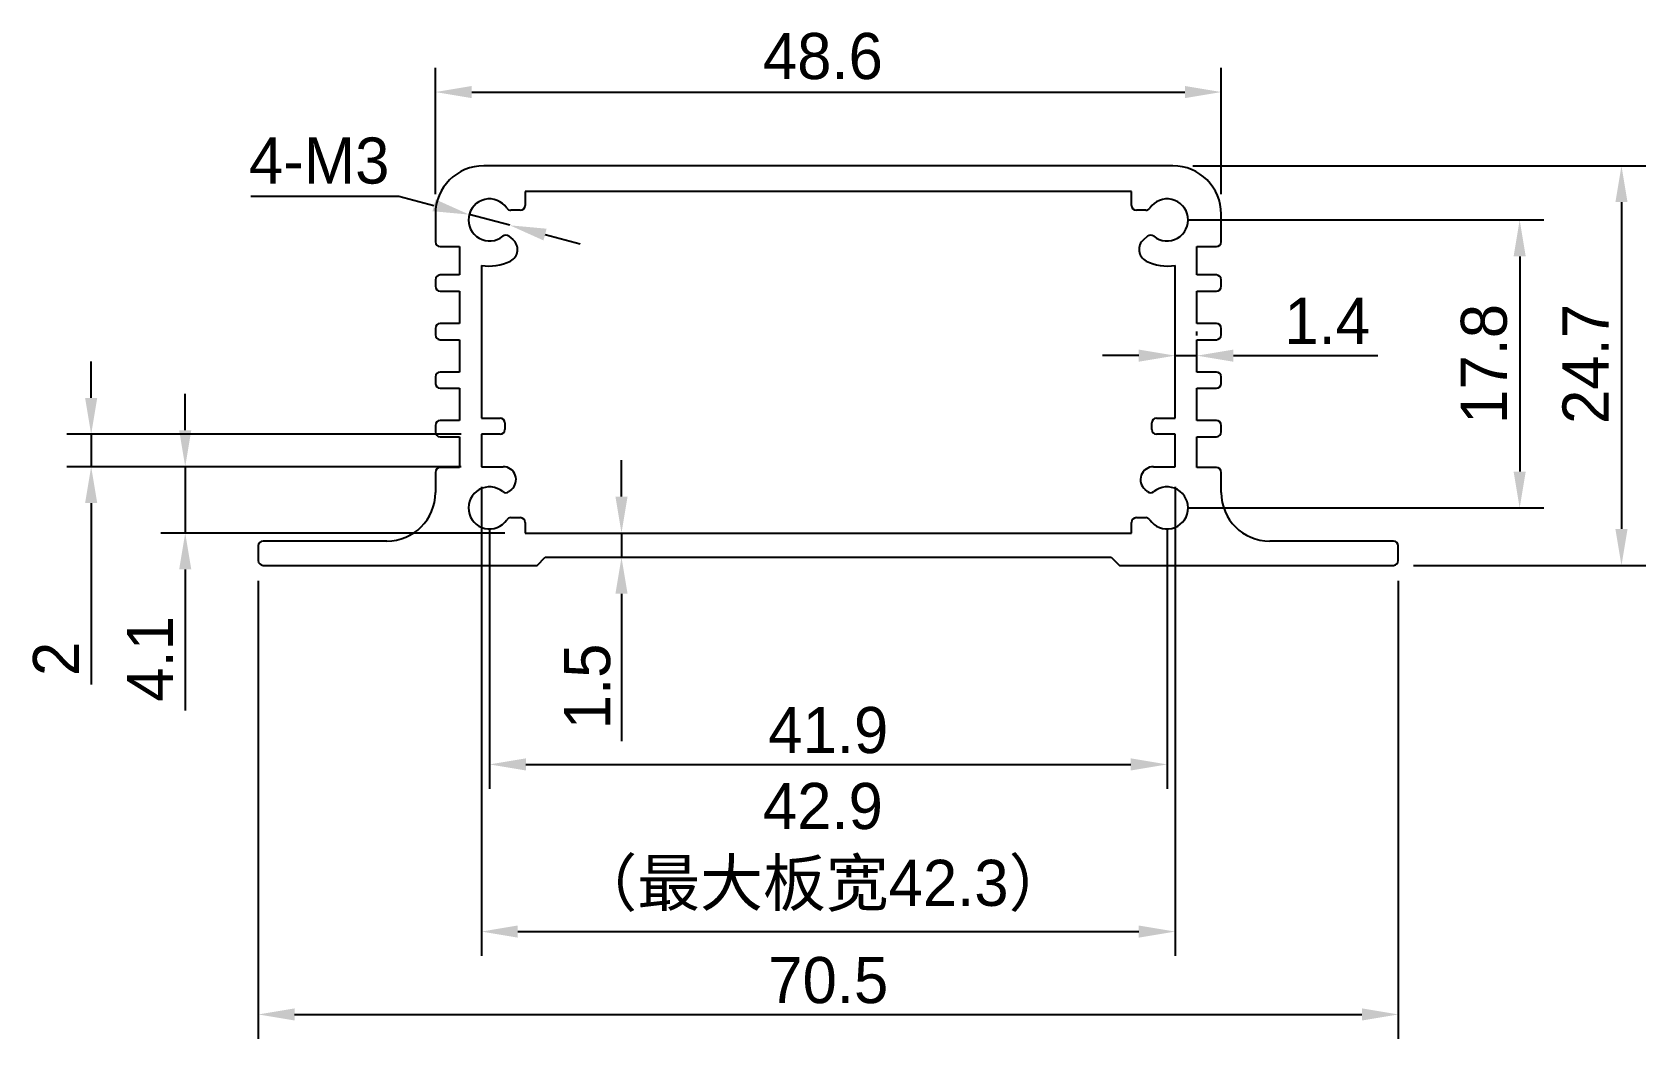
# Model space of a CAD drawing. Header units: millimetres. Extents: x 14461.4 to 14561.2, y -3943.5 to -3881.3.
import ezdxf

# ---------------------------------------------------------------- set-up
doc = ezdxf.new("R2010")
doc.units = ezdxf.units.MM
doc.header["$LTSCALE"] = 0.5
doc.header["$PDMODE"] = 35
for name, color, linetype, lineweight in [('3标注', 30, 'Continuous', 9), ('标注线', 7, 'Continuous', 13), ('粗实线', 7, 'Continuous', 25)]:
    doc.layers.add(name, color=color, linetype=linetype, lineweight=lineweight)
doc.styles.get("Standard").update_dxf_attribs({"font": ''})
doc.styles.get('Standard').set_extended_font_data('思源黑体 Normal')
doc.dimstyles.new('1比1 文字2.85', dxfattribs={"dimtxt": 2.85, "dimasz": 2.25, "dimexe": 1.5, "dimexo": 1.25, "dimgap": 0.7, "dimtad": 1, "dimdec": 1, "dimdsep": 46, "dimtxsty": 'Standard', "dimcen": 1.8, "dimadec": 0, "dimazin": 0, "dimtfac": 1, "dimtdec": 1, "dimtmove": 0, "dimatfit": 3, "dimfxl": 1, "dimarcsym": 0})
doc.dimstyles.new('1比1 文字2.85直径', dxfattribs={"dimtxt": 2.85, "dimasz": 2.25, "dimexe": 1.5, "dimexo": 1.25, "dimgap": 0.7, "dimtad": 1, "dimtih": 1, "dimtoh": 1, "dimdec": 1, "dimdsep": 46, "dimtxsty": 'Standard', "dimcen": 1.8, "dimadec": 0, "dimazin": 0, "dimtfac": 1, "dimtdec": 1, "dimtmove": 0, "dimatfit": 3, "dimfxl": 1, "dimarcsym": 0})

# ---------------------------------------------------------------- blocks, each defined once
blk = doc.blocks.new('*D81')
at = {"layer": 'Defpoints', "color": 0, "ltscale": 0.1}
for p in [(14475.388, -3913.917), (14545.888, -3913.917), (14545.888, -3941.975)]:
    blk.add_point(p, dxfattribs=at)
at = {"layer": '标注线', "color": 0, "lineweight": -2, "ltscale": 0.1}
for p, q in [((14475.388, -3915.167), (14475.388, -3943.475)), ((14545.888, -3915.167), (14545.888, -3943.475)), ((14477.638, -3941.975), (14543.638, -3941.975))]:
    blk.add_line(p, q, dxfattribs=at)
at = {"layer": '标注线', "color": 0, "ltscale": 0.1}
for points in [[(14477.638, -3941.6), (14477.638, -3942.35), (14475.388, -3941.975)], [(14543.638, -3941.6), (14543.638, -3942.35), (14545.888, -3941.975)]]:
    blk.add_solid(points, dxfattribs=at)
at = {"layer": '标注线', "color": 0, "ltscale": 0.1, "insert": (14510.638, -3938.425), "char_height": 2.85, "attachment_point": 2}
blk.add_mtext('70.5', dxfattribs=at)
blk = doc.blocks.new('*D82')
at = {"layer": 'Defpoints', "color": 0, "ltscale": 0.1}
for p in [(14534.938, -3884.961), (14486.338, -3892.517), (14534.938, -3892.517)]:
    blk.add_point(p, dxfattribs=at)
at = {"layer": '标注线', "color": 0, "lineweight": -2, "ltscale": 0.1}
for p, q in [((14486.338, -3891.267), (14486.338, -3883.461)), ((14534.938, -3891.267), (14534.938, -3883.461)), ((14488.588, -3884.961), (14532.688, -3884.961))]:
    blk.add_line(p, q, dxfattribs=at)
at = {"layer": '标注线', "color": 0, "ltscale": 0.1}
for points in [[(14488.588, -3884.586), (14488.588, -3885.336), (14486.338, -3884.961)], [(14532.688, -3884.586), (14532.688, -3885.336), (14534.938, -3884.961)]]:
    blk.add_solid(points, dxfattribs=at)
at = {"layer": '标注线', "color": 0, "ltscale": 0.1, "insert": (14510.304, -3881.309), "char_height": 2.85, "attachment_point": 2}
blk.add_mtext('48.6', dxfattribs=at)
blk = doc.blocks.new('*D83')
at = {"layer": 'Defpoints', "color": 0, "ltscale": 0.1}
for p in [(14531.938, -3889.517), (14545.588, -3914.217), (14559.689, -3914.217)]:
    blk.add_point(p, dxfattribs=at)
at = {"layer": '标注线', "color": 0, "lineweight": -2, "ltscale": 0.1}
for p, q in [((14533.188, -3889.517), (14561.189, -3889.517)), ((14559.689, -3891.767), (14559.689, -3911.967)), ((14546.838, -3914.217), (14561.189, -3914.217))]:
    blk.add_line(p, q, dxfattribs=at)
at = {"layer": '标注线', "color": 0, "ltscale": 0.1}
for points in [[(14559.314, -3891.767), (14560.064, -3891.767), (14559.689, -3889.517)], [(14559.314, -3911.967), (14560.064, -3911.967), (14559.689, -3914.217)]]:
    blk.add_solid(points, dxfattribs=at)
at = {"layer": '标注线', "color": 0, "ltscale": 0.1, "insert": (14556.038, -3901.767), "char_height": 2.85, "attachment_point": 2, "rotation": 90}
blk.add_mtext('24.7', dxfattribs=at)
blk = doc.blocks.new('*D84')
at = {"layer": 'Defpoints', "color": 0, "ltscale": 0.1}
for p in [(14531.588, -3892.867), (14531.588, -3910.667), (14553.394, -3910.667)]:
    blk.add_point(p, dxfattribs=at)
at = {"layer": '标注线', "color": 0, "lineweight": -2, "ltscale": 0.1}
for p, q in [((14532.838, -3892.867), (14554.894, -3892.867)), ((14553.394, -3895.117), (14553.394, -3908.417)), ((14532.838, -3910.667), (14554.894, -3910.667))]:
    blk.add_line(p, q, dxfattribs=at)
at = {"layer": '标注线', "color": 0, "ltscale": 0.1}
for points in [[(14553.019, -3895.117), (14553.769, -3895.117), (14553.394, -3892.867)], [(14553.019, -3908.417), (14553.769, -3908.417), (14553.394, -3910.667)]]:
    blk.add_solid(points, dxfattribs=at)
at = {"layer": '标注线', "color": 0, "ltscale": 0.1, "insert": (14549.751, -3901.767), "char_height": 2.85, "attachment_point": 2, "rotation": 90}
blk.add_mtext('17.8', dxfattribs=at)
blk = doc.blocks.new('*D85')
at = {"layer": 'Defpoints', "color": 0, "ltscale": 0.1}
for p in [(14489.688, -3910.667), (14531.588, -3910.667), (14531.588, -3926.52)]:
    blk.add_point(p, dxfattribs=at)
at = {"layer": '标注线', "color": 0, "lineweight": -2, "ltscale": 0.1}
for p, q in [((14489.688, -3911.917), (14489.688, -3928.02)), ((14531.588, -3911.917), (14531.588, -3928.02)), ((14491.938, -3926.52), (14529.338, -3926.52))]:
    blk.add_line(p, q, dxfattribs=at)
at = {"layer": '标注线', "color": 0, "ltscale": 0.1}
for points in [[(14491.938, -3926.145), (14491.938, -3926.895), (14489.688, -3926.52)], [(14529.338, -3926.145), (14529.338, -3926.895), (14531.588, -3926.52)]]:
    blk.add_solid(points, dxfattribs=at)
at = {"layer": '标注线', "color": 0, "ltscale": 0.1, "insert": (14510.638, -3922.97), "char_height": 2.85, "attachment_point": 2}
blk.add_mtext('41.9', dxfattribs=at)
blk = doc.blocks.new('*D86')
at = {"layer": 'Defpoints', "color": 0, "ltscale": 0.1}
for p in [(14491.888, -3912.217), (14493.138, -3913.717), (14497.85, -3913.717)]:
    blk.add_point(p, dxfattribs=at)
at = {"layer": '标注线', "color": 0, "lineweight": -2, "ltscale": 0.1}
for p, q in [((14497.85, -3909.967), (14497.85, -3907.717)), ((14493.138, -3912.217), (14499.35, -3912.217)), ((14497.85, -3912.217), (14497.85, -3913.717)), ((14494.388, -3913.717), (14499.35, -3913.717)), ((14497.85, -3915.967), (14497.85, -3925.083))]:
    blk.add_line(p, q, dxfattribs=at)
at = {"layer": '标注线', "color": 0, "ltscale": 0.1}
for points in [[(14497.475, -3909.967), (14498.225, -3909.967), (14497.85, -3912.217)], [(14497.475, -3915.967), (14498.225, -3915.967), (14497.85, -3913.717)]]:
    blk.add_solid(points, dxfattribs=at)
at = {"layer": '标注线', "color": 0, "ltscale": 0.1, "insert": (14494.3, -3921.699), "char_height": 2.85, "attachment_point": 2, "rotation": 90}
blk.add_mtext('1.5', dxfattribs=at)
blk = doc.blocks.new('*D87')
at = {"layer": 'Defpoints', "color": 0, "ltscale": 0.1}
for p in [(14489.188, -3908.117), (14470.872, -3912.217), (14491.888, -3912.217)]:
    blk.add_point(p, dxfattribs=at)
at = {"layer": '标注线', "color": 0, "lineweight": -2, "ltscale": 0.1}
for p, q in [((14470.872, -3905.867), (14470.872, -3903.617)), ((14487.938, -3908.117), (14469.372, -3908.117)), ((14470.872, -3908.117), (14470.872, -3912.217)), ((14490.638, -3912.217), (14469.372, -3912.217)), ((14470.872, -3914.467), (14470.872, -3923.193))]:
    blk.add_line(p, q, dxfattribs=at)
at = {"layer": '标注线', "color": 0, "ltscale": 0.1}
for points in [[(14470.497, -3905.867), (14471.247, -3905.867), (14470.872, -3908.117)], [(14470.497, -3914.467), (14471.247, -3914.467), (14470.872, -3912.217)]]:
    blk.add_solid(points, dxfattribs=at)
at = {"layer": '标注线', "color": 0, "ltscale": 0.1, "insert": (14467.272, -3919.996), "char_height": 2.85, "attachment_point": 2, "rotation": 90}
blk.add_mtext('4.1', dxfattribs=at)
blk = doc.blocks.new('*D88')
at = {"layer": 'Defpoints', "color": 0, "ltscale": 0.1}
for p in [(14489.188, -3906.117), (14465.055, -3908.117), (14489.188, -3908.117)]:
    blk.add_point(p, dxfattribs=at)
at = {"layer": '标注线', "color": 0, "lineweight": -2, "ltscale": 0.1}
for p, q in [((14465.055, -3903.867), (14465.055, -3901.617)), ((14487.938, -3906.117), (14463.555, -3906.117)), ((14465.055, -3906.117), (14465.055, -3908.117)), ((14487.938, -3908.117), (14463.555, -3908.117)), ((14465.055, -3910.367), (14465.055, -3921.587))]:
    blk.add_line(p, q, dxfattribs=at)
at = {"layer": '标注线', "color": 0, "ltscale": 0.1}
for points in [[(14464.68, -3903.867), (14465.43, -3903.867), (14465.055, -3906.117)], [(14464.68, -3910.367), (14465.43, -3910.367), (14465.055, -3908.117)]]:
    blk.add_solid(points, dxfattribs=at)
at = {"layer": '标注线', "color": 0, "ltscale": 0.1, "insert": (14461.454, -3919.996), "char_height": 2.85, "attachment_point": 2, "rotation": 90}
blk.add_mtext('2', dxfattribs=at)
blk = doc.blocks.new('*D89')
at = {"layer": '3标注', "color": 0, "lineweight": -2, "ltscale": 0.1}
for p, q in [((14489.188, -3909.367), (14489.188, -3938.352)), ((14532.088, -3909.367), (14532.088, -3938.352)), ((14491.438, -3936.852), (14529.838, -3936.852))]:
    blk.add_line(p, q, dxfattribs=at)
at = {"layer": '3标注', "color": 0, "ltscale": 0.1}
for points in [[(14491.438, -3936.477), (14491.438, -3937.227), (14489.188, -3936.852)], [(14529.838, -3936.477), (14529.838, -3937.227), (14532.088, -3936.852)]]:
    blk.add_solid(points, dxfattribs=at)
at = {"layer": 'Defpoints', "color": 0, "ltscale": 0.1}
for p in [(14489.188, -3908.117), (14532.088, -3908.117), (14532.088, -3936.852)]:
    blk.add_point(p, dxfattribs=at)
at = {"layer": '3标注', "color": 0, "ltscale": 0.1, "insert": (14510.304, -3927.665), "char_height": 2.85, "attachment_point": 2}
blk.add_mtext('42.9\\P（最大板宽42.3）', dxfattribs=at)
blk = doc.blocks.new('*D90')
at = {"layer": 'Defpoints', "color": 0, "ltscale": 0.1}
for p in [(14488.431, -3892.536), (14490.945, -3893.198)]:
    blk.add_point(p, dxfattribs=at)
at = {"layer": '标注线', "color": 0, "lineweight": -2, "ltscale": 0.1}
for p, q in [((14474.934, -3891.391), (14484.079, -3891.391)), ((14484.079, -3891.391), (14486.255, -3891.964)), ((14490.945, -3893.198), (14488.431, -3892.536)), ((14493.121, -3893.771), (14495.297, -3894.343))]:
    blk.add_line(p, q, dxfattribs=at)
at = {"layer": '标注线', "color": 0, "ltscale": 0.1}
for points in [[(14486.351, -3891.601), (14486.16, -3892.326), (14488.431, -3892.536)], [(14493.217, -3893.408), (14493.026, -3894.133), (14490.945, -3893.198)]]:
    blk.add_solid(points, dxfattribs=at)
at = {"layer": '标注线', "color": 0, "ltscale": 0.1, "insert": (14479.157, -3889.215), "char_height": 2.85, "attachment_point": 5}
blk.add_mtext('4-M3', dxfattribs=at)
blk = doc.blocks.new('*D91')
at = {"layer": 'Defpoints', "color": 0, "ltscale": 0.1}
for p in [(14532.088, -3901.255), (14532.088, -3901.267), (14533.438, -3901.267)]:
    blk.add_point(p, dxfattribs=at)
at = {"layer": '标注线', "color": 0, "lineweight": -2, "ltscale": 0.1}
for p, q in [((14532.088, -3900.017), (14532.088, -3899.755)), ((14533.438, -3900.017), (14533.438, -3899.755)), ((14529.838, -3901.255), (14527.588, -3901.255)), ((14532.088, -3901.255), (14533.438, -3901.255)), ((14535.688, -3901.255), (14544.616, -3901.255))]:
    blk.add_line(p, q, dxfattribs=at)
at = {"layer": '标注线', "color": 0, "ltscale": 0.1}
for points in [[(14529.838, -3900.88), (14529.838, -3901.63), (14532.088, -3901.255)], [(14535.688, -3900.88), (14535.688, -3901.63), (14533.438, -3901.255)]]:
    blk.add_solid(points, dxfattribs=at)
at = {"layer": '标注线', "color": 0, "ltscale": 0.1, "insert": (14541.488, -3899.105), "char_height": 2.85, "attachment_point": 5}
blk.add_mtext('1.4', dxfattribs=at)

msp = doc.modelspace()

# ---------------------------------------------------------------- linework, layer by layer
at = {"layer": '粗实线'}
for p, q in [((14531.938, -3889.517), (14489.338, -3889.517)), ((14529.388, -3891.117), (14491.888, -3891.117)), ((14491.888, -3891.117), (14491.888, -3891.967)), ((14529.388, -3891.967), (14529.388, -3891.117)), ((14491.588, -3892.267), (14491.011, -3892.267)), ((14530.265, -3892.267), (14529.688, -3892.267)), ((14486.338, -3892.517), (14486.338, -3894.217)), ((14534.938, -3894.217), (14534.938, -3892.517)), ((14490.892, -3893.877), (14491.134, -3894.08)), ((14530.142, -3894.08), (14530.384, -3893.877)), ((14486.638, -3894.517), (14487.838, -3894.517)), ((14487.838, -3894.517), (14487.838, -3896.267)), ((14533.438, -3894.517), (14534.638, -3894.517)), ((14533.438, -3896.267), (14533.438, -3894.517)), ((14487.838, -3896.267), (14486.638, -3896.267)), ((14489.188, -3895.673), (14489.188, -3905.117)), ((14532.088, -3905.117), (14532.088, -3895.673)), ((14534.638, -3896.267), (14533.438, -3896.267)), ((14486.338, -3896.567), (14486.338, -3896.967)), ((14486.638, -3897.267), (14487.838, -3897.267)), ((14487.838, -3897.267), (14487.838, -3899.267)), ((14533.438, -3897.267), (14534.638, -3897.267)), ((14533.438, -3899.267), (14533.438, -3897.267)), ((14534.938, -3896.967), (14534.938, -3896.567)), ((14487.838, -3899.267), (14486.638, -3899.267)), ((14534.638, -3899.267), (14533.438, -3899.267)), ((14486.338, -3899.567), (14486.338, -3899.967)), ((14486.638, -3900.267), (14487.838, -3900.267)), ((14487.838, -3900.267), (14487.838, -3902.267)), ((14533.438, -3900.267), (14534.638, -3900.267)), ((14533.438, -3902.267), (14533.438, -3900.267)), ((14534.938, -3899.967), (14534.938, -3899.567)), ((14487.838, -3902.267), (14486.638, -3902.267)), ((14534.638, -3902.267), (14533.438, -3902.267)), ((14486.338, -3902.567), (14486.338, -3902.967)), ((14486.638, -3903.267), (14487.838, -3903.267)), ((14487.838, -3903.267), (14487.838, -3905.267)), ((14533.438, -3903.267), (14534.638, -3903.267)), ((14533.438, -3905.267), (14533.438, -3903.267)), ((14534.938, -3902.967), (14534.938, -3902.567)), ((14487.838, -3905.267), (14486.638, -3905.267)), ((14489.188, -3905.117), (14490.338, -3905.117)), ((14530.938, -3905.117), (14532.088, -3905.117)), ((14534.638, -3905.267), (14533.438, -3905.267)), ((14486.338, -3905.567), (14486.338, -3905.967)), ((14486.638, -3906.267), (14487.838, -3906.267)), ((14487.838, -3906.267), (14487.838, -3908.167)), ((14490.338, -3906.117), (14489.188, -3906.117)), ((14489.188, -3906.117), (14489.188, -3908.117)), ((14490.638, -3905.417), (14490.638, -3905.817)), ((14530.638, -3905.817), (14530.638, -3905.417)), ((14532.088, -3906.117), (14530.938, -3906.117)), ((14532.088, -3908.117), (14532.088, -3906.117)), ((14533.438, -3906.267), (14534.638, -3906.267)), ((14533.438, -3908.167), (14533.438, -3906.267)), ((14534.938, -3905.967), (14534.938, -3905.567)), ((14487.838, -3908.167), (14486.638, -3908.167)), ((14489.188, -3908.117), (14490.529, -3908.117)), ((14530.747, -3908.117), (14532.088, -3908.117)), ((14534.638, -3908.167), (14533.438, -3908.167)), ((14486.338, -3908.467), (14486.338, -3909.717)), ((14534.938, -3909.717), (14534.938, -3908.467)), ((14491.043, -3909.53), (14490.892, -3909.657)), ((14530.384, -3909.657), (14530.233, -3909.53)), ((14491.011, -3911.267), (14491.588, -3911.267)), ((14491.888, -3911.567), (14491.888, -3912.217)), ((14491.888, -3912.217), (14529.388, -3912.217)), ((14529.388, -3912.217), (14529.388, -3911.567)), ((14529.688, -3911.267), (14530.265, -3911.267)), ((14475.388, -3913.017), (14475.388, -3913.917)), ((14483.338, -3912.717), (14475.688, -3912.717)), ((14545.588, -3912.717), (14537.938, -3912.717)), ((14545.888, -3913.917), (14545.888, -3913.017)), ((14475.688, -3914.217), (14492.638, -3914.217)), ((14492.638, -3914.217), (14493.138, -3913.717)), ((14493.138, -3913.717), (14528.138, -3913.717)), ((14528.138, -3913.717), (14528.638, -3914.217)), ((14528.638, -3914.217), (14545.588, -3914.217))]:
    msp.add_line(p, q, dxfattribs=at)
for centre, radius, start, end in [((14489.338, -3892.517), 3, 90, 180), ((14531.938, -3892.517), 3, 0, 90), ((14489.688, -3892.867), 1.3, 34.22887, 309.19308), ((14491.011, -3891.967), 0.3, 214.22887, 270), ((14491.588, -3891.967), 0.3, 270, 0), ((14529.688, -3891.967), 0.3, 180, 270), ((14530.265, -3891.967), 0.3, 270, 325.77113), ((14531.588, -3892.867), 1.3, 230.80692, 145.77113), ((14486.638, -3894.217), 0.3, 180, 270), ((14490.699, -3894.107), 0.3, 50, 129.19308), ((14490.62, -3894.693), 0.8, 297.03032, 50), ((14530.657, -3894.693), 0.8, 130, 242.96968), ((14530.577, -3894.107), 0.3, 50.80692, 130), ((14534.638, -3894.217), 0.3, 270, 0), ((14486.638, -3896.567), 0.3, 90, 180), ((14489.688, -3892.867), 2.85, 259.89582, 297.03032), ((14531.588, -3892.867), 2.85, 242.96968, 280.10418), ((14534.638, -3896.567), 0.3, 0, 90), ((14486.638, -3896.967), 0.3, 180, 270), ((14534.638, -3896.967), 0.3, 270, 0), ((14486.638, -3899.567), 0.3, 90, 180), ((14534.638, -3899.567), 0.3, 0, 90), ((14486.638, -3899.967), 0.3, 180, 270), ((14534.638, -3899.967), 0.3, 270, 0), ((14486.638, -3902.567), 0.3, 90, 180), ((14534.638, -3902.567), 0.3, 0, 90), ((14486.638, -3902.967), 0.3, 180, 270), ((14534.638, -3902.967), 0.3, 270, 0), ((14486.638, -3905.567), 0.3, 90, 180), ((14490.338, -3905.417), 0.3, 0, 90), ((14530.938, -3905.417), 0.3, 90, 180), ((14534.638, -3905.567), 0.3, 0, 90), ((14486.638, -3905.967), 0.3, 180, 270), ((14490.338, -3905.817), 0.3, 270, 0), ((14530.938, -3905.817), 0.3, 180, 270), ((14534.638, -3905.967), 0.3, 270, 0), ((14486.638, -3908.467), 0.3, 90, 180), ((14490.529, -3908.917), 0.8, 310, 90), ((14530.747, -3908.917), 0.8, 90, 230), ((14534.638, -3908.467), 0.3, 0, 90), ((14483.338, -3909.717), 3, 270, 0), ((14489.688, -3910.667), 1.3, 50.80692, 325.77113), ((14490.699, -3909.427), 0.3, 230.80692, 310), ((14530.577, -3909.427), 0.3, 230, 309.19308), ((14531.588, -3910.667), 1.3, 214.22887, 129.19308), ((14537.938, -3909.717), 3, 180, 270), ((14491.011, -3911.567), 0.3, 90, 145.77113), ((14491.588, -3911.567), 0.3, 0, 90), ((14529.688, -3911.567), 0.3, 90, 180), ((14530.265, -3911.567), 0.3, 34.22887, 90), ((14475.688, -3913.017), 0.3, 90, 180), ((14545.588, -3913.017), 0.3, 0, 90), ((14475.688, -3913.917), 0.3, 180, 270), ((14545.588, -3913.917), 0.3, 270, 0)]:
    msp.add_arc(centre, radius, start, end, dxfattribs=at)

# ---------------------------------------------------------------- dimensions: what is measured, and where the dimension line sits
at = {"layer": '3标注', "ltscale": 0.1}
dim = msp.add_linear_dim(base=(14532.088, -3936.852), p1=(14489.188, -3908.117), p2=(14532.088, -3908.117), text='<>\\P（最大板宽42.3）', dimstyle='1比1 文字2.85', dxfattribs=at)
dim.commit()
dim.dimension.update_dxf_attribs({"geometry": '*D89', "text_midpoint": (14510.304, -3936.852), "dimtype": 160})
at = {"layer": '标注线', "ltscale": 0.1}
for base, p1, p2, picture, middle in [((14534.938, -3884.961), (14486.338, -3892.517), (14534.938, -3892.517), '*D82', (14510.304, -3884.961)), ((14532.088167356, -3901.255059718), (14533.438167356, -3901.267191322), (14532.088167356, -3901.267191322), '*D91', (14541.488167356, -3901.255059718)), ((14531.588, -3926.52), (14489.688, -3910.667), (14531.588, -3910.667), '*D85', (14510.638, -3926.52)), ((14545.888, -3941.975), (14475.388, -3913.917), (14545.888, -3913.917), '*D81', (14510.638, -3941.975))]:
    dim = msp.add_linear_dim(base=base, p1=p1, p2=p2, dimstyle='1比1 文字2.85', dxfattribs=at)
    dim.commit()
    dim.dimension.update_dxf_attribs({"geometry": picture, "text_midpoint": middle, "dimtype": 160})
dim = msp.add_diameter_dim_2p(p1=(14490.945, -3893.198), p2=(14488.431, -3892.536), text='4-M3', dimstyle='1比1 文字2.85直径', dxfattribs=at)
dim.commit()
dim.dimension.update_dxf_attribs({"geometry": '*D90', "text_midpoint": (14479.157, -3889.215)})
for base, p1, p2, picture, middle in [((14559.689, -3914.217), (14531.938, -3889.517), (14545.588, -3914.217), '*D83', (14559.689, -3901.767)), ((14553.394, -3910.667), (14531.588, -3892.867), (14531.588, -3910.667), '*D84', (14553.394, -3901.767)), ((14465.055, -3908.117), (14489.188, -3906.117), (14489.188, -3908.117), '*D88', (14465.055, -3919.996)), ((14470.872, -3912.217), (14489.188, -3908.117), (14491.888, -3912.217), '*D87', (14470.872, -3919.996)), ((14497.85, -3913.717), (14491.888, -3912.217), (14493.138, -3913.717), '*D86', (14497.85, -3921.699))]:
    dim = msp.add_linear_dim(base=base, p1=p1, p2=p2, angle=90, dimstyle='1比1 文字2.85', dxfattribs=at)
    dim.commit()
    dim.dimension.update_dxf_attribs({"geometry": picture, "text_midpoint": middle, "dimtype": 160})

doc.saveas('drawing.dxf')
